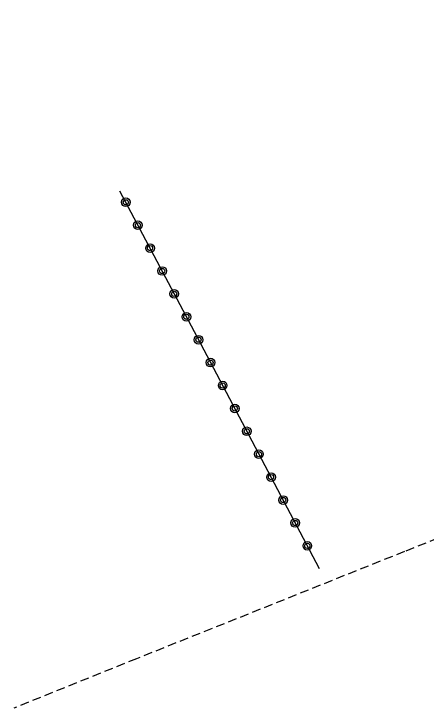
# Model space of a CAD drawing. Header units: millimetres. Extents: x 174000 to 175000, y 130000 to 130858.
# Drawn here: x 174207.74 to 174231.67, y 130719.4 to 130759.6 of the extents above; entities that cross this region are included whole.
import ezdxf

# ---------------------------------------------------------------- set-up
doc = ezdxf.new("R2010")
doc.units = ezdxf.units.MM
doc.linetypes.add('DASHED', pattern=[0.75, 0.5, -0.25])
doc.layers.get('0').update_dxf_attribs({"linetype": 'CONTINUOUS'})
doc.layers.add('W0112', color=1, linetype='DASHED')
doc.layers.add('W0323', color=7, linetype='CONTINUOUS')

# ---------------------------------------------------------------- blocks, each defined once
blk = doc.blocks.new('t323o')
at = {"color": 0, "linetype": 'Continuous'}
for radius in [0.25, 0.15]:
    blk.add_circle((0, 0), radius, dxfattribs=at)

msp = doc.modelspace()

# ---------------------------------------------------------------- linework, layer by layer
at = {"layer": 'W0112'}
msp.add_lwpolyline([(174309.949, 130759.602), (174285.912, 130750.152), (174270.114, 130744.095), (174259.574, 130739.782), (174246.223, 130734.79), (174230.353, 130728.466), (174214.845, 130722.263), (174207.736, 130719.403)], dxfattribs=at)
at = {"layer": 'W0323'}
msp.add_lwpolyline([(174225.434, 130727.473), (174218.189, 130741.187), (174213.876, 130749.341)], dxfattribs=at)

# ---------------------------------------------------------------- block references
for p, rotation in [((174214.22, 130748.692), 117.8755105127497), ((174214.921, 130747.366), 117.8755105127497), ((174215.622, 130746.04), 117.8755105127497), ((174216.324, 130744.714), 117.8755105127497), ((174217.025, 130743.388), 117.8755105127497), ((174217.726, 130742.062), 117.8755105127497), ((174218.427, 130740.736), 117.8460841615168), ((174219.128, 130739.409), 117.8460841615168), ((174219.829, 130738.083), 117.8460841615168), ((174220.529, 130736.757), 117.8460841615168), ((174221.23, 130735.431), 117.8460841615168), ((174221.931, 130734.104), 117.8460841615168), ((174222.631, 130732.778), 117.8460841615168), ((174223.332, 130731.452), 117.8460841615168), ((174224.033, 130730.125), 117.8460841615168), ((174224.733, 130728.799), 117.8460841615168)]:
    msp.add_blockref('t323o', p, dxfattribs=dict(at, rotation=rotation))

doc.saveas('drawing.dxf')
